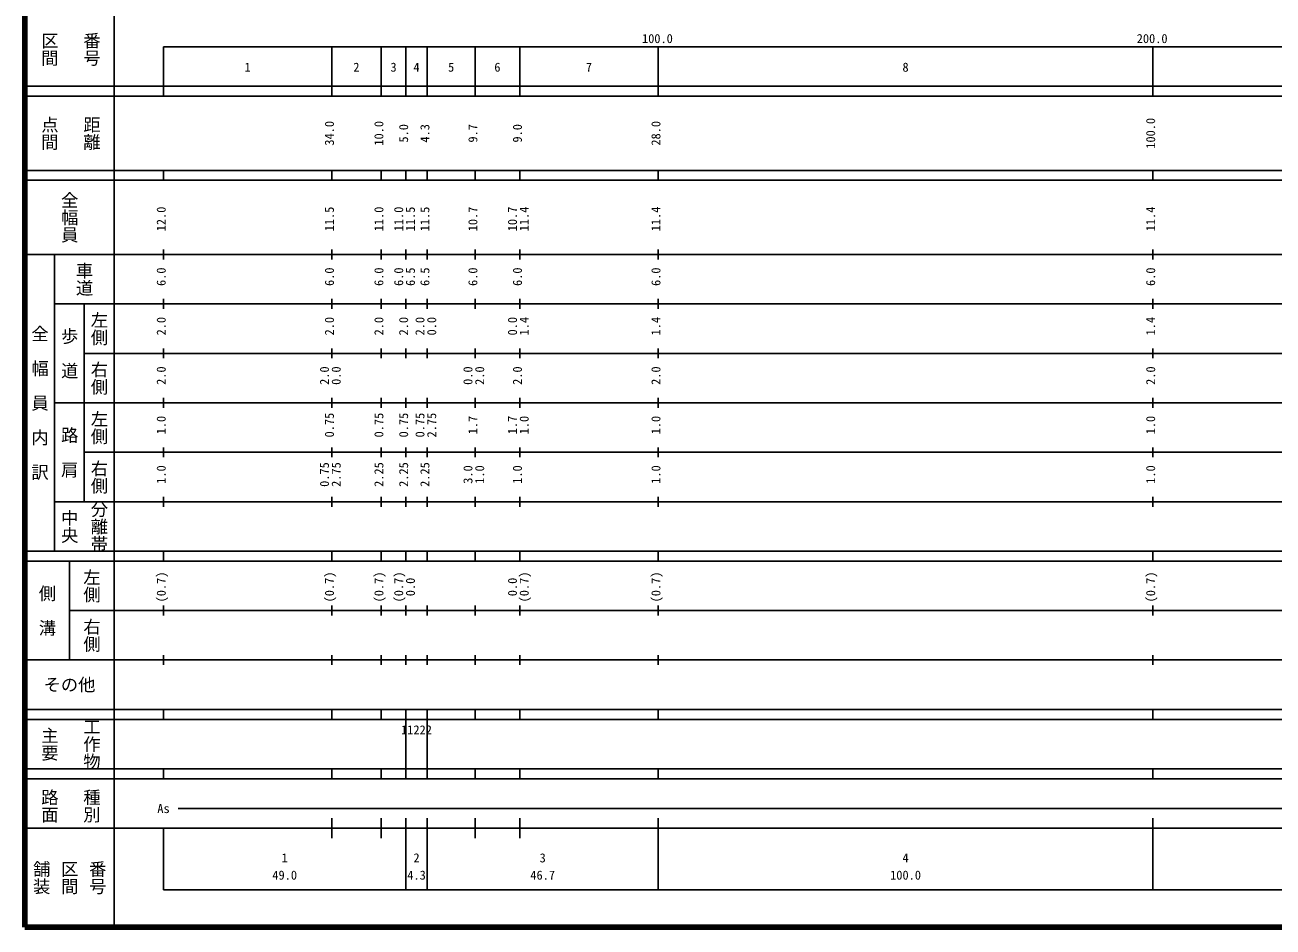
# Model space of a CAD drawing. Units: millimetres on the paper, enlarged 1000 times. Extents: x 40000 to 680000, y 20000 to 380000.
# Drawn here: x 40000 to 292282, y 20000 to 202409 of the extents above; entities that cross this region are included whole.
import ezdxf
from ezdxf.enums import TextEntityAlignment as Align

# ---------------------------------------------------------------- set-up
doc = ezdxf.new("R2010")
doc.units = ezdxf.units.MM
doc.header["$LTSCALE"] = 1000
doc.layers.add('M-TTL', color=2, linetype='Continuous', lineweight=140)
doc.layers.add('M-TTL-BAND', color=7, linetype='Continuous', lineweight=25)
doc.styles.add('@ＭＳ ゴシック', font='')
doc.styles.add('ＭＳ ゴシック', font='')
doc.styles.get('@ＭＳ ゴシック').set_extended_font_data('@MS Gothic')
doc.styles.get('ＭＳ ゴシック').set_extended_font_data('MS Gothic')

msp = doc.modelspace()

# ---------------------------------------------------------------- linework, layer by layer
at = {"layer": 'M-TTL'}
for p, q in [((40000, 380000), (40000, 20000)), ((40000, 20000), (680000, 20000))]:
    msp.add_line(p, q, dxfattribs=at)
at = {"layer": 'M-TTL-BAND'}
for p, q in [((58000, 370000), (58000, 20000)), ((68000, 198000), (579000, 198000)), ((68000, 198000), (68000, 188000)), ((102000, 188000), (102000, 198000)), ((112000, 188000), (112000, 198000)), ((117000, 188000), (117000, 198000)), ((121300, 188000), (121300, 198000)), ((131000, 188000), (131000, 198000)), ((140000, 188000), (140000, 198000)), ((168000, 188000), (168000, 198000)), ((268000, 188000), (268000, 198000)), ((40000, 190000), (579000, 190000)), ((40000, 188000), (579000, 188000)), ((40000, 173000), (579000, 173000)), ((68000, 171000), (68000, 173000)), ((102000, 171000), (102000, 173000)), ((112000, 171000), (112000, 173000)), ((117000, 171000), (117000, 173000)), ((121300, 171000), (121300, 173000)), ((131000, 171000), (131000, 173000)), ((140000, 171000), (140000, 173000)), ((168000, 171000), (168000, 173000)), ((268000, 171000), (268000, 173000)), ((40000, 171000), (579000, 171000)), ((68000, 155000), (68000, 157000)), ((102000, 155000), (102000, 157000)), ((112000, 155000), (112000, 157000)), ((117000, 155000), (117000, 157000)), ((121300, 155000), (121300, 157000)), ((131000, 155000), (131000, 157000)), ((140000, 155000), (140000, 157000)), ((168000, 155000), (168000, 157000)), ((268000, 155000), (268000, 157000)), ((40000, 156000), (579000, 156000)), ((46000, 96000), (46000, 156000)), ((68000, 145000), (68000, 147000)), ((102000, 145000), (102000, 147000)), ((112000, 145000), (112000, 147000)), ((117000, 145000), (117000, 147000)), ((121300, 145000), (121300, 147000)), ((131000, 145000), (131000, 147000)), ((140000, 145000), (140000, 147000)), ((168000, 145000), (168000, 147000)), ((268000, 145000), (268000, 147000)), ((46000, 146000), (579000, 146000)), ((52000, 146000), (52000, 106000)), ((68000, 135000), (68000, 137000)), ((102000, 135000), (102000, 137000)), ((112000, 135000), (112000, 137000)), ((117000, 135000), (117000, 137000)), ((121300, 135000), (121300, 137000)), ((131000, 135000), (131000, 137000)), ((140000, 135000), (140000, 137000)), ((168000, 135000), (168000, 137000)), ((268000, 135000), (268000, 137000)), ((52000, 136000), (579000, 136000)), ((68000, 125000), (68000, 127000)), ((102000, 125000), (102000, 127000)), ((112000, 125000), (112000, 127000)), ((117000, 125000), (117000, 127000)), ((121300, 125000), (121300, 127000)), ((131000, 125000), (131000, 127000)), ((140000, 125000), (140000, 127000)), ((168000, 125000), (168000, 127000)), ((268000, 125000), (268000, 127000)), ((46000, 126000), (579000, 126000)), ((68000, 115000), (68000, 117000)), ((102000, 115000), (102000, 117000)), ((112000, 115000), (112000, 117000)), ((117000, 115000), (117000, 117000)), ((121300, 115000), (121300, 117000)), ((131000, 115000), (131000, 117000)), ((140000, 115000), (140000, 117000)), ((168000, 115000), (168000, 117000)), ((268000, 115000), (268000, 117000)), ((52000, 116000), (579000, 116000)), ((46000, 106000), (579000, 106000)), ((68000, 105000), (68000, 107000)), ((102000, 105000), (102000, 107000)), ((112000, 105000), (112000, 107000)), ((117000, 105000), (117000, 107000)), ((121300, 105000), (121300, 107000)), ((131000, 105000), (131000, 107000)), ((140000, 105000), (140000, 107000)), ((168000, 105000), (168000, 107000)), ((268000, 105000), (268000, 107000)), ((40000, 96000), (579000, 96000)), ((68000, 94000), (68000, 96000)), ((102000, 94000), (102000, 96000)), ((112000, 94000), (112000, 96000)), ((117000, 94000), (117000, 96000)), ((121300, 94000), (121300, 96000)), ((131000, 94000), (131000, 96000)), ((140000, 94000), (140000, 96000)), ((168000, 94000), (168000, 96000)), ((268000, 94000), (268000, 96000)), ((40000, 94000), (579000, 94000)), ((49000, 94000), (49000, 74000)), ((49000, 84000), (579000, 84000)), ((68000, 83000), (68000, 85000)), ((102000, 83000), (102000, 85000)), ((112000, 83000), (112000, 85000)), ((117000, 83000), (117000, 85000)), ((121300, 83000), (121300, 85000)), ((131000, 83000), (131000, 85000)), ((140000, 83000), (140000, 85000)), ((168000, 83000), (168000, 85000)), ((268000, 83000), (268000, 85000)), ((40000, 74000), (579000, 74000)), ((68000, 73000), (68000, 75000)), ((102000, 73000), (102000, 75000)), ((112000, 73000), (112000, 75000)), ((117000, 73000), (117000, 75000)), ((121300, 73000), (121300, 75000)), ((131000, 73000), (131000, 75000)), ((140000, 73000), (140000, 75000)), ((168000, 73000), (168000, 75000)), ((268000, 73000), (268000, 75000)), ((40000, 64000), (579000, 64000)), ((68000, 62000), (68000, 64000)), ((102000, 62000), (102000, 64000)), ((112000, 62000), (112000, 64000)), ((117000, 62000), (117000, 64000)), ((121300, 62000), (121300, 64000)), ((131000, 62000), (131000, 64000)), ((140000, 62000), (140000, 64000)), ((168000, 62000), (168000, 64000)), ((268000, 62000), (268000, 64000)), ((40000, 62000), (579000, 62000)), ((117000, 52000), (117000, 62000)), ((121300, 52000), (121300, 62000)), ((40000, 52000), (579000, 52000)), ((68000, 50000), (68000, 52000)), ((102000, 50000), (102000, 52000)), ((112000, 50000), (112000, 52000)), ((117000, 50000), (117000, 52000)), ((121300, 50000), (121300, 52000)), ((131000, 50000), (131000, 52000)), ((140000, 50000), (140000, 52000)), ((168000, 50000), (168000, 52000)), ((268000, 50000), (268000, 52000)), ((40000, 50000), (579000, 50000)), ((71000, 44000), (565000, 44000)), ((102000, 38000), (102000, 42000)), ((112000, 38000), (112000, 42000)), ((117000, 27500), (117000, 42000)), ((121300, 27500), (121300, 42000)), ((131000, 38000), (131000, 42000)), ((140000, 38000), (140000, 42000)), ((168000, 27500), (168000, 42000)), ((268000, 27500), (268000, 42000)), ((40000, 40000), (579000, 40000)), ((68000, 40000), (68000, 27500)), ((68000, 27500), (579000, 27500))]:
    msp.add_line(p, q, dxfattribs=at)

# ---------------------------------------------------------------- texts
at = {"layer": 'M-TTL-BAND', "style": '@ＭＳ ゴシック'}
for s, p in [('区間', (45000, 197500)), ('番号', (53500, 197500)), ('点間', (45000, 180500)), ('距離', (53500, 180500)), ('全幅員', (49000, 163500)), ('車道', (52000, 151000)), ('左側', (55000, 141000)), ('全\u3000幅\u3000員\u3000内\u3000訳', (43000, 126000)), ('歩\u3000道', (49000, 136000)), ('右側', (55000, 131000)), ('左側', (55000, 121000)), ('路\u3000肩', (49000, 116000)), ('右側', (55000, 111000)), ('分離帯', (55000, 101000)), ('中央', (49000, 101000)), ('左側', (53500, 89000)), ('側\u3000溝', (44500, 84000)), ('右側', (53500, 79000)), ('工作物', (53500, 57000)), ('主要', (45000, 57000)), ('路面', (45000, 44500)), ('種別', (53500, 44500)), ('舗装', (43333, 30000)), ('区間', (49000, 30000)), ('番号', (54667, 30000))]:
    msp.add_text(s, height=2566, rotation=270, dxfattribs=at).set_placement(p, align=Align.MIDDLE_CENTER)
at = {"layer": 'M-TTL-BAND', "style": 'ＭＳ ゴシック'}
for s, p in [('100.0', (167844, 198195)), ('200.0', (267844, 198195)), ('1', (85000, 192405)), ('2', (107000, 192405)), ('3', (114500, 192405)), ('4', (119150, 192405)), ('5', (126150, 192405)), ('6', (135500, 192405)), ('7', (154000, 192405)), ('8', (218000, 192405)), ('As', (68000, 42500)), ('1', (92500, 32523)), ('2', (119150, 32523)), ('3', (144650, 32523)), ('4', (218000, 32523)), ('49.0', (92500, 29033)), ('4.3', (119150, 29033)), ('46.7', (144650, 29033)), ('100.0', (218000, 29033))]:
    msp.add_text(s, height=1833, dxfattribs=at).set_placement(p, align=Align.BOTTOM_CENTER)
for s, p in [('34.0', (103000, 180500)), ('10.0', (113000, 180500)), ('5.0', (118000, 180500)), ('4.3', (122300, 180500)), ('9.7', (132000, 180500)), ('9.0', (141000, 180500)), ('28.0', (169000, 180500)), ('100.0', (269000, 180500)), ('12.0', (69000, 163174)), ('11.5', (103000, 163174)), ('11.0', (113000, 163174)), ('11.0', (117000, 163174)), ('11.5', (119370, 163174)), ('11.5', (122300, 163174)), ('10.7', (132000, 163174)), ('10.7', (140000, 163174)), ('11.4', (142370, 163174)), ('11.4', (169000, 163174)), ('11.4', (269000, 163174)), ('6.0', (69000, 151500)), ('6.0', (103000, 151500)), ('6.0', (113000, 151500)), ('6.0', (117000, 151500)), ('6.5', (119370, 151500)), ('6.5', (122300, 151500)), ('6.0', (132000, 151500)), ('6.0', (141000, 151500)), ('6.0', (169000, 151500)), ('6.0', (269000, 151500)), ('2.0', (69000, 141500)), ('2.0', (103000, 141500)), ('2.0', (113000, 141500)), ('2.0', (118000, 141500)), ('2.0', (121300, 141500)), ('0.0', (123670, 141500)), ('0.0', (140000, 141500)), ('1.4', (142370, 141500)), ('1.4', (169000, 141500)), ('1.4', (269000, 141500)), ('2.0', (69000, 131500)), ('2.0', (102000, 131500)), ('0.0', (104370, 131500)), ('0.0', (131000, 131500)), ('2.0', (133370, 131500)), ('2.0', (141000, 131500)), ('2.0', (169000, 131500)), ('2.0', (269000, 131500)), ('0.75', (103000, 121500)), ('0.75', (113000, 121500)), ('0.75', (118000, 121500)), ('0.75', (121300, 121500)), ('2.75', (123670, 121500)), ('1.0', (69000, 121500)), ('1.7', (132000, 121500)), ('1.7', (140000, 121500)), ('1.0', (142370, 121500)), ('1.0', (169000, 121500)), ('1.0', (269000, 121500)), ('0.75', (102000, 111500)), ('2.75', (104370, 111500)), ('2.25', (113000, 111500)), ('2.25', (118000, 111500)), ('2.25', (122300, 111500)), ('1.0', (69000, 111500)), ('3.0', (131000, 111500)), ('1.0', (133370, 111500)), ('1.0', (141000, 111500)), ('1.0', (169000, 111500)), ('1.0', (269000, 111500)), ('(0.7)', (69000, 88764)), ('(0.7)', (103000, 88764)), ('(0.7)', (113000, 88764)), ('(0.7)', (117000, 88764)), ('(0.7)', (142370, 88764)), ('(0.7)', (169000, 88764)), ('(0.7)', (269000, 88764)), ('0.0', (119370, 88764)), ('0.0', (140000, 88764))]:
    msp.add_text(s, height=1833, rotation=90, dxfattribs=at).set_placement(p, align=Align.BOTTOM_CENTER)
msp.add_text('その他', height=2566, dxfattribs=at).set_placement((49000, 69000), align=Align.MIDDLE_CENTER)
msp.add_text('11222', height=1833, dxfattribs=at).set_placement((116025, 58405), align=Align.BOTTOM_LEFT)

doc.saveas('drawing.dxf')
